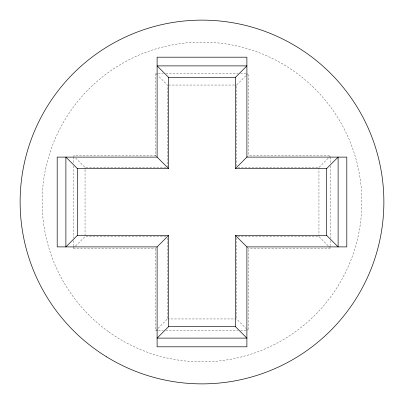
<?xml version="1.0" encoding="UTF-8"?>
<svg xmlns="http://www.w3.org/2000/svg" width="404" height="404" viewBox="0 0 404 404"><rect width="100%" height="100%" fill="white"/><g stroke="black" fill="none" stroke-linecap="round" stroke-linejoin="round"><path stroke-width="0.3" stroke-dasharray="2.02 1.52" d="M73.462 246.273L73.462 248.157L75.245 246.374M75.689 245.93L85.047 236.572L166.17 236.572M236.572 166.17L236.572 85.047L245.93 75.689M246.374 75.245L248.157 73.462L248.157 155.843L247.268 156.732M157.727 330.538L155.843 330.538L155.843 248.157L156.732 247.268M155.843 330.538L157.626 328.755M158.07 328.311L167.428 318.953L167.428 237.83M237.83 167.428L318.953 167.428L328.311 158.07M328.755 157.626L330.538 155.843L248.157 155.843M156.732 156.732L155.843 155.843L155.843 73.462L157.727 73.462M158.353 73.462L163.378 73.462M165.893 73.462L238.108 73.462M240.622 73.462L246.9 73.462M168.685 85.047L234.057 85.047M234.689 85.047L236.572 85.047M155.843 155.843L73.462 155.843L75.245 157.626M75.689 158.07L85.047 167.428L167.428 167.428L167.428 85.047L158.07 75.689M237.83 236.572L318.953 236.572L328.311 245.93M73.462 248.157L155.843 248.157M247.268 247.268L248.157 248.157L330.538 248.157L330.538 246.273M167.428 318.953L236.572 318.953L245.93 328.311M158.353 330.538L163.378 330.538M165.893 330.538L238.108 330.538M240.622 330.538L246.9 330.538M155.843 73.462L157.626 75.245M328.755 246.374L330.538 248.157M246.374 328.755L248.157 330.538L248.157 248.157M330.538 157.1L330.538 163.378M330.538 165.893L330.538 238.108M330.538 240.622L330.538 245.647M318.953 167.428L318.953 236.572M236.572 237.83L236.572 318.953M85.047 167.428L85.047 169.311M85.047 169.943L85.047 235.315M73.462 157.1L73.462 163.378M73.462 165.893L73.462 238.108M73.462 240.622L73.462 245.647M108.848 331.916A159.863 159.863 0 0 0 361.09 217.711A159.863 159.863 0 0 0 136.062 56.368A159.863 159.863 0 0 0 108.848 331.916"/><path stroke-width="0.61" d="M77.472 235.305L65.887 246.889L65.887 157.111L77.472 168.695L168.695 168.695L168.695 77.472L157.111 65.887L246.889 65.887L235.305 77.472L235.305 168.695L326.528 168.695L338.113 157.111L338.113 246.889L326.528 235.305L235.305 235.305L235.305 326.528L246.889 338.113L157.111 338.113L168.695 326.528L168.695 235.305L77.472 235.305L77.472 168.695M168.695 168.695L157.111 157.111L57.196 157.111L57.196 246.889L157.111 246.889L168.695 235.305M235.305 168.695L246.889 157.111L246.889 57.196L157.111 57.196L157.111 157.111M168.695 77.472L235.305 77.472M246.889 157.111L346.804 157.111L346.804 246.889L246.889 246.889L235.305 235.305M168.695 326.528L235.305 326.528M326.528 168.695L326.528 235.305M246.889 246.889L246.889 346.804L157.111 346.804L157.111 246.889M106.666 356.884A181.871 181.871 0 0 0 383.8 207.121A181.871 181.871 0 0 0 115.534 41.996A181.871 181.871 0 0 0 106.666 356.884"/></g></svg>
